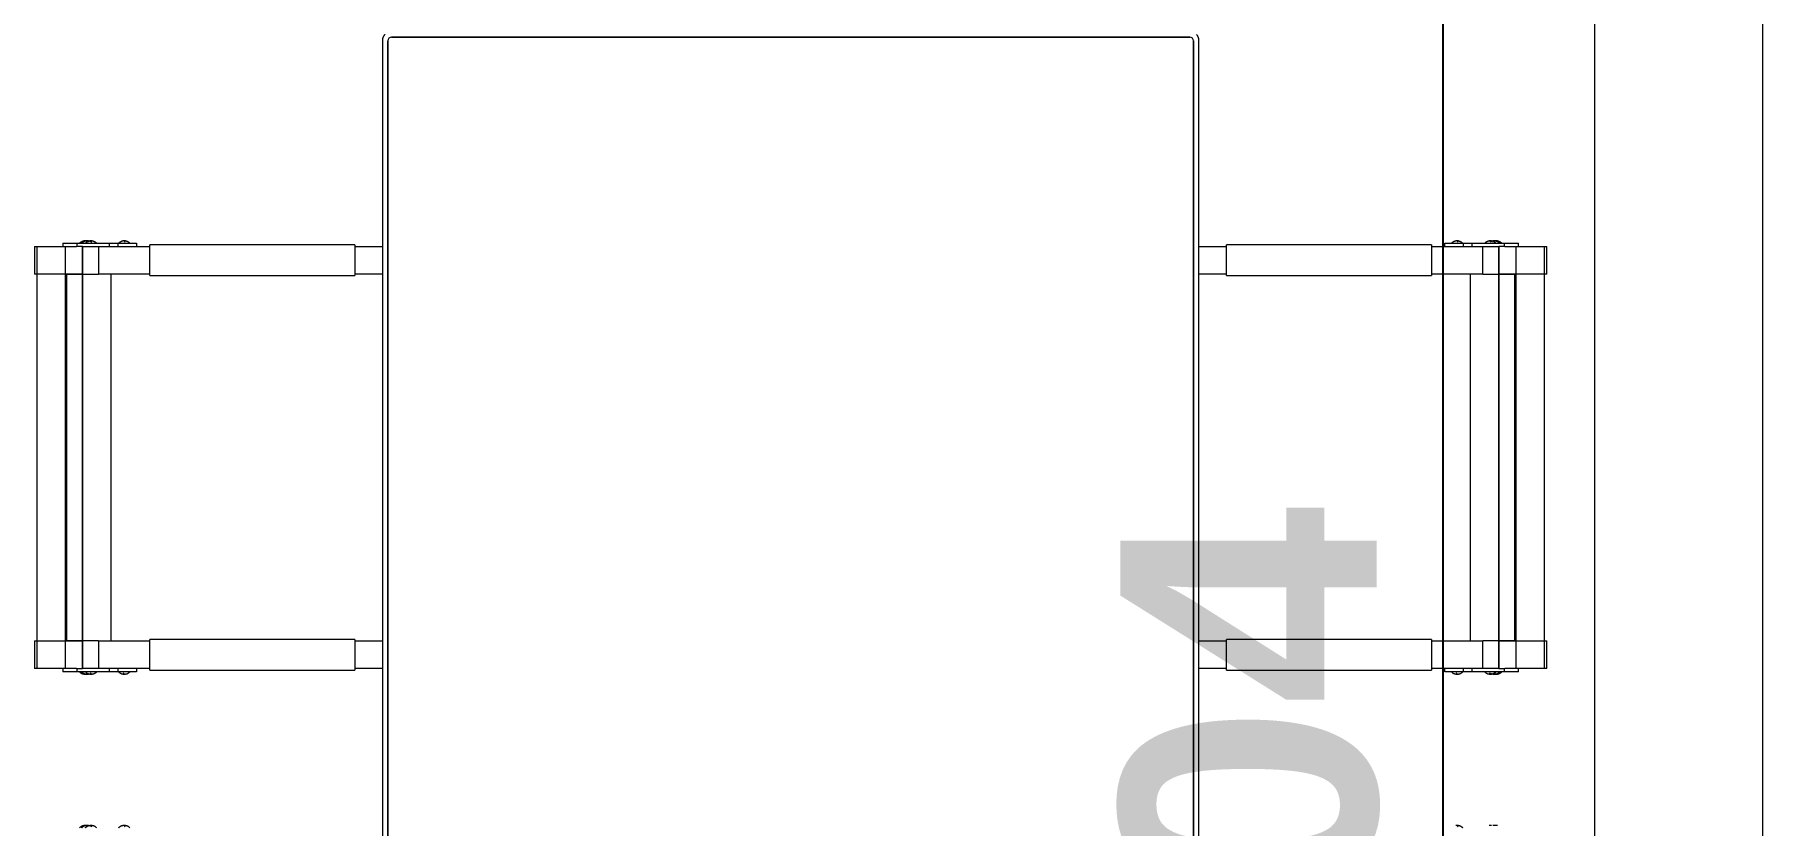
# Model space of a CAD drawing. Header units: inches. Extents: x 22 to 382261, y 22 to 371281.
# Drawn here: x 103510 to 105875, y 210878 to 211960 of the extents above; entities that cross this region are included whole.
import ezdxf

# ---------------------------------------------------------------- set-up
doc = ezdxf.new("R2010")
doc.units = ezdxf.units.IN
doc.header["$MEASUREMENT"] = 0
for name, color, linetype, lineweight in [('A-ANNO-DIMS', 211, 'Continuous', 9), ('I-FURN', 30, 'Continuous', 9), ('I-WALL', 2, 'Continuous', 9)]:
    doc.layers.add(name, color=color, linetype=linetype, lineweight=lineweight)
doc.styles.add('Arial_B', font='arialbd.ttf', dxfattribs={"height": 350.793651})
doc.dimstyles.new('2', dxfattribs={"dimscale": 304.8, "dimtxt": 346.888196, "dimasz": 0.221354, "dimexe": 1.338583, "dimexo": 0.0625, "dimgap": 0.278871, "dimtad": 1, "dimdec": 0, "dimzin": 0, "dimdsep": 46, "dimtxsty": 'Arial_B', "dimblk1": 'OBLIQUE', "dimblk2": 'OBLIQUE', "dimsah": 1, "dimcen": 0.09, "dimdle": 0.557743, "dimazin": 0, "dimtfac": 1, "dimtdec": 4, "dimtix": 1, "dimtmove": 0, "dimatfit": 3, "dimfxl": 0.557743, "dimfxlon": 1, "dimtvp": 1, "dimtolj": 1, "dimtzin": 0, "dimarcsym": 2})

# ---------------------------------------------------------------- blocks, each defined once
blk = doc.blocks.new('DFXFCFB - Dining_Table_9162-V62-01-GROUND FLOOR DIM- PART A')
at = {"layer": 'I-FURN'}
for p, q in [((-696.6, 1031.8), (-696.6, 1034.8)), ((-658.5, 1034.8), (-696.6, 1034.8)), ((-696.6, 977.3), (-696.6, 1031.8)), ((-658.5, 1031.8), (-696.6, 1031.8)), ((-696.6, 993), (-696.6, 1031.8)), ((-118.8, 1031.8), (-696.6, 1031.8)), ((-658.5, 1034.8), (-658.5, 1031.8)), ((-658.5, 1031.8), (-658.5, 977.3)), ((-156.9, 1031.8), (-156.9, 1034.8)), ((-118.8, 1034.8), (-156.9, 1034.8)), ((-156.9, 977.3), (-156.9, 1031.8)), ((-118.8, 1031.8), (-156.9, 1031.8)), ((-118.8, 1034.8), (-118.8, 1031.8)), ((-118.8, 1031.8), (-118.8, 977.3)), ((-118.8, 1031.8), (-118.8, 993)), ((-700.9, 977), (-700.9, 996.3)), ((-696.6, 996.3), (-700.9, 996.3)), ((-114.4, 996.3), (-118.8, 996.3)), ((-114.4, 996.3), (-114.4, 977)), ((-700.9, 932.4), (-700.9, 977)), ((-696.6, 977), (-700.9, 977)), ((-118.8, 993), (-696.6, 993)), ((-696.6, 977.3), (-696.6, 969.3)), ((-156.9, 993.1), (-658.5, 993.1)), ((-658.5, 977.3), (-658.5, 990.7)), ((-658.5, 990.7), (-156.9, 990.7)), ((-658.5, 969.3), (-658.5, 977.3)), ((-658.5, 977.3), (-658.5, 969.3)), ((-156.9, 990.7), (-156.9, 977.3)), ((-156.9, 977.3), (-156.9, 969.3)), ((-156.9, 969.3), (-156.9, 977.3)), ((-118.8, 969.3), (-118.8, 977.3)), ((-114.4, 977), (-118.8, 977)), ((-114.4, 977), (-114.4, 932.4)), ((-702.8, 966.3), (-704.2, 967.4)), ((-704.2, 967.4), (-704.2, 965.6)), ((-704.2, 965.6), (-704.2, 963.9)), ((-702.6, 963.2), (-704.2, 964.4)), ((-704.2, 964.4), (-704.2, 962.7)), ((-704.2, 962.7), (-704.2, 960.9)), ((-702.4, 957.9), (-704.2, 959.3)), ((-704.2, 959.3), (-704.2, 957.6)), ((-704.2, 957.6), (-704.2, 955.8)), ((-696.6, 969.3), (-658.5, 969.3)), ((-696.6, 947.4), (-696.6, 969.3)), ((-658.5, 969.3), (-696.6, 969.3)), ((-696.6, 877), (-696.6, 947.4)), ((-658.5, 947.4), (-696.6, 947.4)), ((-658.5, 969.3), (-156.9, 969.3)), ((-658.5, 947.3), (-658.5, 969.3)), ((-156.9, 969.3), (-658.5, 969.3)), ((-658.5, 947.4), (-658.5, 877)), ((-156.9, 969.3), (-118.8, 969.3)), ((-118.8, 969.3), (-156.9, 969.3)), ((-156.9, 969.3), (-156.9, 947.3)), ((-156.9, 877), (-156.9, 947.4)), ((-118.8, 947.4), (-156.9, 947.4)), ((-118.8, 969.3), (-118.8, 947.4)), ((-118.8, 947.4), (-118.8, 877)), ((-112.9, 957.2), (-111.1, 955.8)), ((-112.4, 961.9), (-111.1, 960.9)), ((-111.1, 965.6), (-111.1, 967.4)), ((-111.1, 963.9), (-111.1, 965.6)), ((-111.1, 962.7), (-111.1, 964.4)), ((-111.1, 960.9), (-111.1, 962.7)), ((-111.1, 957.6), (-111.1, 959.3)), ((-111.1, 955.8), (-111.1, 957.6)), ((95.8, 967.4), (95.8, 965.6)), ((95.8, 965.6), (95.8, 963.9)), ((95.8, 964.4), (95.8, 962.7)), ((95.8, 962.7), (95.8, 960.9)), ((95.8, 959.3), (95.8, 957.6)), ((95.8, 957.6), (95.8, 955.8)), ((-700.9, 932.4), (-696.6, 932.4)), ((-700.9, 920.9), (-700.9, 931.8)), ((-156.9, 930.6), (-658.5, 930.6)), ((-118.8, 932.4), (-114.4, 932.4)), ((-114.4, 931.8), (-114.4, 920.9)), ((-702.4, 912.5), (-704.2, 913.8)), ((-704.2, 913.8), (-704.2, 912.1)), ((-704.2, 912.1), (-704.2, 910.3)), ((-700.9, 895.5), (-700.9, 920.9)), ((-696.6, 920.9), (-700.9, 920.9)), ((-114.4, 920.9), (-118.8, 920.9)), ((-114.4, 920.9), (-114.4, 895.5)), ((-112.9, 911.7), (-111.1, 910.3)), ((-111.1, 912.1), (-111.1, 913.8)), ((-111.1, 910.3), (-111.1, 912.1)), ((97.6, 912.5), (95.8, 913.8)), ((95.8, 913.8), (95.8, 912.1)), ((95.8, 912.1), (95.8, 910.3)), ((-696.6, 895.5), (-700.9, 895.5)), ((-698.7, 877), (-656.8, 877)), ((-698.7, 877), (-698.7, 596.3)), ((-656.8, 596.3), (-656.8, 877)), ((-158.5, 877), (-116.6, 877)), ((-158.5, 877), (-158.5, 596.3)), ((-114.4, 895.5), (-118.8, 895.5)), ((-116.6, 596.3), (-116.6, 877)), ((-656.8, 596.3), (-698.7, 596.3)), ((-696.6, 558.4), (-696.6, 596.3)), ((-658.5, 596.3), (-658.5, 558.4)), ((-116.6, 596.3), (-158.5, 596.3)), ((-156.9, 558.5), (-156.9, 596.3)), ((-118.8, 596.3), (-118.8, 558.5)), ((-983.1, 546.3), (-983.1, -546.3)), ((-983.1, -546.3), (-983.1, 546.3)), ((978.1, 558.8), (-978.1, 558.8)), ((978.1, 551.3), (-978.1, 551.3)), ((-978.1, 551.3), (978.1, 551.3)), ((-978.1, -551.3), (978.1, -551.3)), ((978.1, -551.3), (-978.1, -551.3)), ((-978.1, -558.8), (978.1, -558.8)), ((-696.6, -596.3), (-696.6, -558.5)), ((-658.5, -558.5), (-658.5, -596.3)), ((-156.9, -596.3), (-156.9, -558.5)), ((-118.8, -558.5), (-118.8, -596.3)), ((-698.7, -596.3), (-656.8, -596.3)), ((-698.7, -596.3), (-698.7, -877)), ((-656.8, -877), (-656.8, -596.3)), ((-158.5, -596.3), (-116.6, -596.3)), ((-158.5, -596.3), (-158.5, -877)), ((-116.6, -877), (-116.6, -596.3)), ((-700.9, -920.9), (-700.9, -895.5)), ((-700.9, -895.5), (-696.6, -895.5)), ((-656.8, -877), (-698.7, -877)), ((-696.6, -947.4), (-696.6, -877)), ((-658.5, -877), (-658.5, -947.4)), ((-116.6, -877), (-158.5, -877)), ((-156.9, -947.4), (-156.9, -877)), ((-118.8, -877), (-118.8, -947.4)), ((-118.8, -895.5), (-114.4, -895.5)), ((-114.4, -895.5), (-114.4, -920.9)), ((-702.4, -911.7), (-704.2, -910.3)), ((-704.2, -910.3), (-704.2, -912.1)), ((-704.2, -912.1), (-704.2, -913.8)), ((-700.9, -931.8), (-700.9, -920.9)), ((-700.9, -920.9), (-696.6, -920.9)), ((-118.8, -920.9), (-114.4, -920.9)), ((-114.4, -920.9), (-114.4, -931.8)), ((-112.9, -912.5), (-111.1, -913.8)), ((-111.1, -912.1), (-111.1, -910.3)), ((-111.1, -913.8), (-111.1, -912.1)), ((97.6, -911.7), (95.8, -910.3)), ((95.8, -910.3), (95.8, -912.1)), ((95.8, -912.1), (95.8, -913.8)), ((-700.9, -977), (-700.9, -932.4)), ((-696.6, -932.4), (-700.9, -932.4)), ((-658.5, -930.6), (-156.9, -930.6)), ((-114.4, -932.4), (-118.8, -932.4)), ((-114.4, -932.4), (-114.4, -977)), ((-702.4, -957.2), (-704.2, -955.8)), ((-704.2, -955.8), (-704.2, -957.6)), ((-704.2, -957.6), (-704.2, -959.3)), ((-703, -961.9), (-704.2, -960.9)), ((-704.2, -960.9), (-704.2, -962.7)), ((-704.2, -962.7), (-704.2, -964.4)), ((-704.2, -963.9), (-704.2, -965.6)), ((-704.2, -965.6), (-704.2, -967.4)), ((-696.6, -969.3), (-696.6, -947.4)), ((-696.6, -947.4), (-658.5, -947.4)), ((-658.5, -969.3), (-696.6, -969.3)), ((-696.6, -969.3), (-696.6, -977.3)), ((-696.6, -969.3), (-658.5, -969.3)), ((-658.5, -969.3), (-658.5, -947.3)), ((-658.5, -977.3), (-658.5, -969.3)), ((-156.9, -969.3), (-658.5, -969.3)), ((-658.5, -969.3), (-658.5, -977.3)), ((-658.5, -969.3), (-156.9, -969.3)), ((-156.9, -947.3), (-156.9, -969.3)), ((-156.9, -947.4), (-118.8, -947.4)), ((-118.8, -969.3), (-156.9, -969.3)), ((-156.9, -969.3), (-156.9, -977.3)), ((-156.9, -969.3), (-118.8, -969.3)), ((-156.9, -977.3), (-156.9, -969.3)), ((-118.8, -947.4), (-118.8, -969.3)), ((-118.8, -977.3), (-118.8, -969.3)), ((-112.9, -957.9), (-111.1, -959.3)), ((-112.7, -963.2), (-111.1, -964.4)), ((-112.6, -966.3), (-111.1, -967.4)), ((-111.1, -957.6), (-111.1, -955.8)), ((-111.1, -959.3), (-111.1, -957.6)), ((-111.1, -962.7), (-111.1, -960.9)), ((-111.1, -964.4), (-111.1, -962.7)), ((-111.1, -965.6), (-111.1, -963.9)), ((-111.1, -967.4), (-111.1, -965.6)), ((97.6, -957.2), (95.8, -955.8)), ((95.8, -955.8), (95.8, -957.6)), ((95.8, -957.6), (95.8, -959.3)), ((97, -961.9), (95.8, -960.9)), ((95.8, -960.9), (95.8, -962.7)), ((95.8, -962.7), (95.8, -964.4)), ((95.8, -963.9), (95.8, -965.6)), ((95.8, -965.6), (95.8, -967.4)), ((-700.9, -996.3), (-700.9, -977)), ((-700.9, -977), (-696.6, -977)), ((-696.6, -1031.8), (-696.6, -977.3)), ((-696.6, -1031.8), (-696.6, -993)), ((-696.6, -993), (-118.8, -993)), ((-658.5, -977.3), (-658.5, -1031.8)), ((-658.5, -990.7), (-658.5, -977.3)), ((-156.9, -990.7), (-658.5, -990.7)), ((-658.5, -993.1), (-156.9, -993.1)), ((-156.9, -1031.8), (-156.9, -977.3)), ((-156.9, -977.3), (-156.9, -990.7)), ((-118.8, -977), (-114.4, -977)), ((-118.8, -977.3), (-118.8, -1031.8)), ((-118.8, -993), (-118.8, -1031.8)), ((-114.4, -977), (-114.4, -996.3)), ((-700.9, -996.3), (-696.6, -996.3)), ((-118.8, -996.3), (-114.4, -996.3)), ((-696.6, -1034.8), (-696.6, -1031.8)), ((-696.6, -1031.8), (-658.5, -1031.8)), ((-696.6, -1031.8), (-118.8, -1031.8)), ((-696.6, -1034.8), (-658.5, -1034.8)), ((-658.5, -1031.8), (-658.5, -1034.8)), ((-156.9, -1034.8), (-156.9, -1031.8)), ((-156.9, -1031.8), (-118.8, -1031.8)), ((-156.9, -1034.8), (-118.8, -1034.8)), ((-118.8, -1031.8), (-118.8, -1034.8))]:
    blk.add_line(p, q, dxfattribs=at)
at = {"layer": 'I-FURN', "flags": 128}
for points in [[(-704.2, 967.4), (-704.2, 967.7), (-704.1, 968), (-704.1, 968.3), (-704, 968.6), (-703.9, 968.9), (-703.8, 969.3), (-703.7, 969.6), (-703.6, 969.8), (-703.5, 970.1), (-703.3, 970.4), (-703.2, 970.7), (-703, 971), (-702.8, 971.2), (-702.6, 971.5), (-702.4, 971.8), (-702.2, 972), (-702, 972.2), (-701.8, 972.5), (-701.5, 972.7), (-701.3, 972.9), (-701.1, 973.1), (-700.9, 973.2)], [(-704.2, 964.4), (-704.2, 964.8), (-704.1, 965.1), (-704.1, 965.4), (-704, 965.7), (-703.9, 966), (-703.8, 966.3), (-703.7, 966.6), (-703.6, 966.9), (-703.5, 967.2), (-703.3, 967.5), (-703.2, 967.8), (-703, 968.1), (-702.8, 968.3), (-702.6, 968.6), (-702.4, 968.8), (-702.2, 969.1), (-702, 969.3), (-701.8, 969.5), (-701.5, 969.8), (-701.3, 970), (-701.1, 970.2), (-700.9, 970.2)], [(-114.4, 973.2), (-114.1, 973), (-113.9, 972.8), (-113.7, 972.6), (-113.4, 972.3), (-113.2, 972.1), (-113, 971.9), (-112.8, 971.6), (-112.6, 971.4), (-112.4, 971.1), (-112.2, 970.8), (-112.1, 970.6), (-111.9, 970.3), (-111.8, 970), (-111.7, 969.7), (-111.6, 969.4), (-111.4, 969.1), (-111.4, 968.8), (-111.3, 968.5), (-111.2, 968.1), (-111.2, 967.8), (-111.1, 967.5), (-111.1, 967.4)], [(-114.4, 970.2), (-114.1, 970), (-113.9, 969.8), (-113.7, 969.6), (-113.4, 969.4), (-113.2, 969.2), (-113, 968.9), (-112.8, 968.7), (-112.6, 968.4), (-112.4, 968.2), (-112.2, 967.9), (-112.1, 967.6), (-111.9, 967.3), (-111.8, 967), (-111.7, 966.8), (-111.6, 966.5), (-111.4, 966.1), (-111.4, 965.8), (-111.3, 965.5), (-111.2, 965.2), (-111.2, 964.9), (-111.1, 964.6), (-111.1, 964.4)], [(-704.2, 959.3), (-704.2, 959.6), (-704.1, 959.9), (-704.1, 960.3), (-704, 960.6), (-703.9, 960.9), (-703.8, 961.2), (-703.7, 961.5), (-703.6, 961.8), (-703.5, 962.1), (-703.3, 962.4), (-703.2, 962.6), (-703, 962.9), (-702.8, 963.2), (-702.6, 963.4), (-702.4, 963.7), (-702.2, 963.9), (-702, 964.2), (-701.8, 964.4), (-701.5, 964.6), (-701.3, 964.8), (-701.1, 965), (-700.9, 965.1)], [(-703.3, 960.7), (-703.4, 961), (-703.5, 961.2), (-703.7, 961.5), (-703.8, 961.8), (-703.9, 962.1), (-704, 962.5), (-704.1, 962.8), (-704.1, 963.1), (-704.2, 963.4), (-704.2, 963.7), (-704.2, 963.9)], [(-703.1, 957.5), (-703.3, 957.7), (-703.4, 958), (-703.5, 958.3), (-703.7, 958.6), (-703.8, 958.9), (-703.9, 959.2), (-704, 959.5), (-704.1, 959.8), (-704.1, 960.1), (-704.2, 960.5), (-704.2, 960.8), (-704.2, 960.9)], [(-700.9, 950), (-701.2, 950.2), (-701.4, 950.4), (-701.7, 950.6), (-701.9, 950.8), (-702.1, 951.1), (-702.3, 951.3), (-702.5, 951.5), (-702.7, 951.8), (-702.9, 952.1), (-703.1, 952.3), (-703.3, 952.6), (-703.4, 952.9), (-703.5, 953.2), (-703.7, 953.5), (-703.8, 953.8), (-703.9, 954.1), (-704, 954.4), (-704.1, 954.7), (-704.1, 955), (-704.2, 955.3), (-704.2, 955.7), (-704.2, 955.8)], [(-114.4, 965.1), (-114.1, 964.9), (-113.9, 964.7), (-113.7, 964.5), (-113.4, 964.3), (-113.2, 964), (-113, 963.8), (-112.8, 963.6), (-112.6, 963.3), (-112.4, 963), (-112.2, 962.8), (-112.1, 962.5), (-111.9, 962.2), (-111.8, 961.9), (-111.7, 961.6), (-111.6, 961.3), (-111.4, 961), (-111.4, 960.7), (-111.3, 960.4), (-111.2, 960.1), (-111.2, 959.8), (-111.1, 959.5), (-111.1, 959.3)], [(-111.1, 955.8), (-111.1, 955.5), (-111.2, 955.2), (-111.3, 954.8), (-111.3, 954.5), (-111.4, 954.2), (-111.5, 953.9), (-111.6, 953.6), (-111.7, 953.3), (-111.9, 953), (-112, 952.7), (-112.2, 952.5), (-112.3, 952.2), (-112.5, 951.9), (-112.7, 951.7), (-112.9, 951.4), (-113.1, 951.2), (-113.3, 950.9), (-113.6, 950.7), (-113.8, 950.5), (-114, 950.3), (-114.3, 950.1), (-114.4, 950)], [(-112.2, 957.6), (-112.3, 957.3), (-112.5, 957)], [(-111.1, 963.9), (-111.1, 963.5), (-111.2, 963.2), (-111.3, 962.9), (-111.3, 962.6), (-111.4, 962.3), (-111.5, 962), (-111.6, 961.7), (-111.7, 961.4), (-111.9, 961.1), (-112, 960.8)], [(-111.1, 960.9), (-111.1, 960.6), (-111.2, 960.3), (-111.3, 960), (-111.3, 959.7), (-111.4, 959.3), (-111.5, 959), (-111.6, 958.7), (-111.7, 958.4), (-111.9, 958.2), (-112, 957.9)], [(-704.2, 913.8), (-704.2, 914.2), (-704.1, 914.5), (-704.1, 914.8), (-704, 915.1), (-703.9, 915.4), (-703.8, 915.7), (-703.7, 916), (-703.6, 916.3), (-703.5, 916.6), (-703.3, 916.9), (-703.2, 917.2), (-703, 917.4), (-702.8, 917.7), (-702.6, 918), (-702.4, 918.2), (-702.2, 918.5), (-702, 918.7), (-701.8, 918.9), (-701.5, 919.1), (-701.3, 919.4), (-701.1, 919.5), (-700.9, 919.6)], [(-700.9, 904.5), (-701.2, 904.7), (-701.4, 904.9), (-701.7, 905.1), (-701.9, 905.3), (-702.1, 905.6), (-702.3, 905.8), (-702.5, 906.1), (-702.7, 906.3), (-702.9, 906.6), (-703.1, 906.9), (-703.3, 907.1), (-703.4, 907.4), (-703.5, 907.7), (-703.7, 908), (-703.8, 908.3), (-703.9, 908.6), (-704, 908.9), (-704.1, 909.2), (-704.1, 909.5), (-704.2, 909.9), (-704.2, 910.2), (-704.2, 910.3)], [(-114.4, 919.6), (-114.1, 919.4), (-113.9, 919.2), (-113.7, 919), (-113.4, 918.8), (-113.2, 918.6), (-113, 918.3), (-112.8, 918.1), (-112.6, 917.8), (-112.4, 917.6), (-112.2, 917.3), (-112.1, 917), (-111.9, 916.7), (-111.8, 916.4), (-111.7, 916.1), (-111.6, 915.8), (-111.4, 915.5), (-111.4, 915.2), (-111.3, 914.9), (-111.2, 914.6), (-111.2, 914.3), (-111.1, 914), (-111.1, 913.8)], [(-111.1, 910.3), (-111.1, 910), (-111.2, 909.7), (-111.3, 909.4), (-111.3, 909.1), (-111.4, 908.7), (-111.5, 908.4), (-111.6, 908.1), (-111.7, 907.8), (-111.9, 907.5), (-112, 907.3), (-112.2, 907), (-112.3, 906.7), (-112.5, 906.4), (-112.7, 906.2), (-112.9, 905.9), (-113.1, 905.7), (-113.3, 905.5), (-113.6, 905.2), (-113.8, 905), (-114, 904.8), (-114.3, 904.6), (-114.4, 904.5)], [(95.8, 913.8), (95.8, 914.2), (95.9, 914.5), (95.9, 914.8), (96, 915.1), (96.1, 915.4), (96.2, 915.7), (96.3, 916), (96.4, 916.3), (96.5, 916.6), (96.7, 916.9), (96.8, 917.2), (97, 917.4), (97.2, 917.7), (97.4, 918), (97.6, 918.2), (97.8, 918.5), (98, 918.7), (98.2, 918.9), (98.5, 919.1), (98.7, 919.4), (98.9, 919.5), (99.1, 919.6)], [(-978.1, 558.8), (-978.6, 558.8), (-979.1, 558.8), (-979.6, 558.7), (-980.1, 558.6), (-980.6, 558.6), (-981.1, 558.4), (-981.6, 558.3), (-982, 558.2), (-982.5, 558), (-983, 557.8), (-983.4, 557.6), (-983.9, 557.4), (-984.3, 557.1), (-984.7, 556.9), (-985.2, 556.6), (-985.6, 556.3), (-986, 556), (-986.3, 555.7), (-986.7, 555.4)], [(-986.8, -555.3), (-986.4, -555.6), (-986.1, -555.9), (-985.7, -556.2), (-985.3, -556.5), (-984.9, -556.8), (-984.4, -557.1), (-984, -557.3), (-983.5, -557.6), (-983.1, -557.8), (-982.6, -558), (-982.2, -558.1), (-981.7, -558.3), (-981.2, -558.4), (-980.7, -558.5), (-980.2, -558.6), (-979.7, -558.7), (-979.2, -558.7), (-978.7, -558.8), (-978.2, -558.8), (-978.1, -558.8)], [(-704.2, -910.3), (-704.2, -910), (-704.1, -909.7), (-704.1, -909.4), (-704, -909.1), (-703.9, -908.7), (-703.8, -908.4), (-703.7, -908.1), (-703.6, -907.8), (-703.5, -907.5), (-703.3, -907.3), (-703.2, -907), (-703, -906.7), (-702.8, -906.4), (-702.6, -906.2), (-702.4, -905.9), (-702.2, -905.7), (-702, -905.5), (-701.8, -905.2), (-701.5, -905), (-701.3, -904.8), (-701.1, -904.6), (-700.9, -904.5)], [(-700.9, -919.6), (-701.2, -919.4), (-701.4, -919.2), (-701.7, -919), (-701.9, -918.8), (-702.1, -918.6), (-702.3, -918.3), (-702.5, -918.1), (-702.7, -917.8), (-702.9, -917.6), (-703.1, -917.3), (-703.3, -917), (-703.4, -916.7), (-703.5, -916.4), (-703.7, -916.1), (-703.8, -915.8), (-703.9, -915.5), (-704, -915.2), (-704.1, -914.9), (-704.1, -914.6), (-704.2, -914.3), (-704.2, -914), (-704.2, -913.8)], [(-114.4, -904.5), (-114.1, -904.7), (-113.9, -904.9), (-113.7, -905.1), (-113.4, -905.3), (-113.2, -905.6), (-113, -905.8), (-112.8, -906.1), (-112.6, -906.3), (-112.4, -906.6), (-112.2, -906.9), (-112.1, -907.1), (-111.9, -907.4), (-111.8, -907.7), (-111.7, -908), (-111.6, -908.3), (-111.4, -908.6), (-111.4, -908.9), (-111.3, -909.2), (-111.2, -909.5), (-111.2, -909.9), (-111.1, -910.2), (-111.1, -910.3)], [(-111.1, -913.8), (-111.1, -914.2), (-111.2, -914.5), (-111.3, -914.8), (-111.3, -915.1), (-111.4, -915.4), (-111.5, -915.7), (-111.6, -916), (-111.7, -916.3), (-111.9, -916.6), (-112, -916.9), (-112.2, -917.2), (-112.3, -917.4), (-112.5, -917.7), (-112.7, -918), (-112.9, -918.2), (-113.1, -918.5), (-113.3, -918.7), (-113.6, -918.9), (-113.8, -919.1), (-114, -919.4), (-114.3, -919.5), (-114.4, -919.6)], [(95.8, -910.3), (95.8, -910), (95.9, -909.7), (95.9, -909.4), (96, -909.1), (96.1, -908.7), (96.2, -908.4), (96.3, -908.1), (96.4, -907.8), (96.5, -907.5), (96.7, -907.3), (96.8, -907), (97, -906.7), (97.2, -906.4), (97.4, -906.2), (97.6, -905.9), (97.8, -905.7), (98, -905.5), (98.2, -905.2), (98.5, -905), (98.7, -904.8), (98.9, -904.6), (99.1, -904.5)], [(99.1, -919.6), (98.8, -919.4), (98.6, -919.2), (98.3, -919), (98.1, -918.8), (97.9, -918.6), (97.7, -918.3), (97.5, -918.1), (97.3, -917.8), (97.1, -917.6), (96.9, -917.3), (96.7, -917), (96.6, -916.7), (96.5, -916.4), (96.3, -916.1), (96.2, -915.8), (96.1, -915.5), (96, -915.2), (95.9, -914.9), (95.9, -914.6), (95.8, -914.3), (95.8, -914), (95.8, -913.8)], [(-704.2, -955.8), (-704.2, -955.5), (-704.1, -955.2), (-704.1, -954.8), (-704, -954.5), (-703.9, -954.2), (-703.8, -953.9), (-703.7, -953.6), (-703.6, -953.3), (-703.5, -953), (-703.3, -952.7), (-703.2, -952.5), (-703, -952.2), (-702.8, -951.9), (-702.6, -951.7), (-702.4, -951.4), (-702.2, -951.2), (-702, -950.9), (-701.8, -950.7), (-701.5, -950.5), (-701.3, -950.3), (-701.1, -950.1), (-700.9, -950)], [(-704.2, -960.9), (-704.2, -960.6), (-704.1, -960.3), (-704.1, -960), (-704, -959.7), (-703.9, -959.3), (-703.8, -959), (-703.7, -958.7), (-703.6, -958.4), (-703.5, -958.2), (-703.3, -957.9)], [(-700.9, -965.1), (-701.2, -964.9), (-701.4, -964.7), (-701.7, -964.5), (-701.9, -964.3), (-702.1, -964), (-702.3, -963.8), (-702.5, -963.6), (-702.7, -963.3), (-702.9, -963), (-703.1, -962.8), (-703.3, -962.5), (-703.4, -962.2), (-703.5, -961.9), (-703.7, -961.6), (-703.8, -961.3), (-703.9, -961), (-704, -960.7), (-704.1, -960.4), (-704.1, -960.1), (-704.2, -959.8), (-704.2, -959.5), (-704.2, -959.3)], [(-704.2, -963.9), (-704.2, -963.5), (-704.1, -963.2), (-704.1, -962.9), (-704, -962.6), (-703.9, -962.3), (-703.8, -962), (-703.7, -961.7), (-703.6, -961.4), (-703.5, -961.1), (-703.3, -960.8)], [(-700.9, -970.2), (-701.2, -970), (-701.4, -969.8), (-701.7, -969.6), (-701.9, -969.4), (-702.1, -969.2), (-702.3, -968.9), (-702.5, -968.7), (-702.7, -968.4), (-702.9, -968.2), (-703.1, -967.9), (-703.3, -967.6), (-703.4, -967.3), (-703.5, -967), (-703.7, -966.8), (-703.8, -966.5), (-703.9, -966.1), (-704, -965.8), (-704.1, -965.5), (-704.1, -965.2), (-704.2, -964.9), (-704.2, -964.6), (-704.2, -964.4)], [(-700.9, -973.2), (-701.2, -973), (-701.4, -972.8), (-701.7, -972.6), (-701.9, -972.3), (-702.1, -972.1), (-702.3, -971.9), (-702.5, -971.6), (-702.7, -971.4), (-702.9, -971.1), (-703.1, -970.8), (-703.3, -970.6), (-703.4, -970.3), (-703.5, -970), (-703.7, -969.7), (-703.8, -969.4), (-703.9, -969.1), (-704, -968.8), (-704.1, -968.5), (-704.1, -968.1), (-704.2, -967.8), (-704.2, -967.5), (-704.2, -967.4)], [(-703.2, -957.6), (-703, -957.3), (-702.8, -957)], [(-114.4, -950), (-114.1, -950.2), (-113.9, -950.4), (-113.7, -950.6), (-113.4, -950.8), (-113.2, -951.1), (-113, -951.3), (-112.8, -951.5), (-112.6, -951.8), (-112.4, -952.1), (-112.2, -952.3), (-112.1, -952.6), (-111.9, -952.9), (-111.8, -953.2), (-111.7, -953.5), (-111.6, -953.8), (-111.4, -954.1), (-111.4, -954.4), (-111.3, -954.7), (-111.2, -955), (-111.2, -955.3), (-111.1, -955.7), (-111.1, -955.8)], [(-111.1, -959.3), (-111.1, -959.6), (-111.2, -959.9), (-111.3, -960.3), (-111.3, -960.6), (-111.4, -960.9), (-111.5, -961.2), (-111.6, -961.5), (-111.7, -961.8), (-111.9, -962.1), (-112, -962.4), (-112.2, -962.6), (-112.3, -962.9), (-112.5, -963.2), (-112.7, -963.4), (-112.9, -963.7), (-113.1, -963.9), (-113.3, -964.2), (-113.6, -964.4), (-113.8, -964.6), (-114, -964.8), (-114.3, -965), (-114.4, -965.1)], [(-111.1, -964.4), (-111.1, -964.8), (-111.2, -965.1), (-111.3, -965.4), (-111.3, -965.7), (-111.4, -966), (-111.5, -966.3), (-111.6, -966.6), (-111.7, -966.9), (-111.9, -967.2), (-112, -967.5), (-112.2, -967.8), (-112.3, -968.1), (-112.5, -968.3), (-112.7, -968.6), (-112.9, -968.8), (-113.1, -969.1), (-113.3, -969.3), (-113.6, -969.5), (-113.8, -969.8), (-114, -970), (-114.3, -970.2), (-114.4, -970.2)], [(-111.1, -967.4), (-111.1, -967.7), (-111.2, -968), (-111.3, -968.3), (-111.3, -968.6), (-111.4, -968.9), (-111.5, -969.3), (-111.6, -969.6), (-111.7, -969.8), (-111.9, -970.1), (-112, -970.4), (-112.2, -970.7), (-112.3, -971), (-112.5, -971.2), (-112.7, -971.5), (-112.9, -971.8), (-113.1, -972), (-113.3, -972.2), (-113.6, -972.5), (-113.8, -972.7), (-114, -972.9), (-114.3, -973.1), (-114.4, -973.2)], [(-112.2, -957.5), (-112.1, -957.7), (-111.9, -958), (-111.8, -958.3), (-111.7, -958.6), (-111.6, -958.9), (-111.4, -959.2), (-111.4, -959.5), (-111.3, -959.8), (-111.2, -960.1), (-111.2, -960.5), (-111.1, -960.8), (-111.1, -960.9)], [(-112.1, -960.7), (-111.9, -961), (-111.8, -961.2), (-111.7, -961.5), (-111.6, -961.8), (-111.4, -962.1), (-111.4, -962.5), (-111.3, -962.8), (-111.2, -963.1), (-111.2, -963.4), (-111.1, -963.7), (-111.1, -963.9)], [(95.8, -955.8), (95.8, -955.5), (95.9, -955.2), (95.9, -954.8), (96, -954.5), (96.1, -954.2), (96.2, -953.9), (96.3, -953.6), (96.4, -953.3), (96.5, -953), (96.7, -952.7), (96.8, -952.5), (97, -952.2), (97.2, -951.9), (97.4, -951.7), (97.6, -951.4), (97.8, -951.2), (98, -950.9), (98.2, -950.7), (98.5, -950.5), (98.7, -950.3), (98.9, -950.1), (99.1, -950)], [(95.8, -960.9), (95.8, -960.6), (95.9, -960.3), (95.9, -960), (96, -959.7), (96.1, -959.3), (96.2, -959), (96.3, -958.7), (96.4, -958.4), (96.5, -958.2), (96.7, -957.9)], [(99.1, -965.1), (98.8, -964.9), (98.6, -964.7), (98.3, -964.5), (98.1, -964.3), (97.9, -964), (97.7, -963.8), (97.5, -963.6), (97.3, -963.3), (97.1, -963), (96.9, -962.8), (96.7, -962.5), (96.6, -962.2), (96.5, -961.9), (96.3, -961.6), (96.2, -961.3), (96.1, -961), (96, -960.7), (95.9, -960.4), (95.9, -960.1), (95.8, -959.8), (95.8, -959.5), (95.8, -959.3)], [(95.8, -963.9), (95.8, -963.5), (95.9, -963.2), (95.9, -962.9), (96, -962.6), (96.1, -962.3), (96.2, -962), (96.3, -961.7), (96.4, -961.4), (96.5, -961.1), (96.7, -960.8)], [(99.1, -970.2), (98.8, -970), (98.6, -969.8), (98.3, -969.6), (98.1, -969.4), (97.9, -969.2), (97.7, -968.9), (97.5, -968.7), (97.3, -968.4), (97.1, -968.2), (96.9, -967.9), (96.7, -967.6), (96.6, -967.3), (96.5, -967), (96.3, -966.8), (96.2, -966.5), (96.1, -966.1), (96, -965.8), (95.9, -965.5), (95.9, -965.2), (95.8, -964.9), (95.8, -964.6), (95.8, -964.4)], [(99.1, -973.2), (98.8, -973), (98.6, -972.8), (98.3, -972.6), (98.1, -972.3), (97.9, -972.1), (97.7, -971.9), (97.5, -971.6), (97.3, -971.4), (97.1, -971.1), (96.9, -970.8), (96.7, -970.6), (96.6, -970.3), (96.5, -970), (96.3, -969.7), (96.2, -969.4), (96.1, -969.1), (96, -968.8), (95.9, -968.5), (95.9, -968.1), (95.8, -967.8), (95.8, -967.5), (95.8, -967.4)]]:
    blk.add_lwpolyline(points, dxfattribs=at)
at = {"layer": 'I-FURN'}
for centre, start, end in [((-978.1, 546.3), 90, 180), ((-978.1, 546.3), 90, 180), ((-978.1, -546.3), 180, 270), ((-978.1, -546.3), 180, 270)]:
    blk.add_arc(centre, 5, start, end, dxfattribs=at)
blk = doc.blocks.new('_Oblique')
at = {"color": 0, "linetype": 'ByBlock', "lineweight": -2}
blk.add_line((-0.5, -0.5), (0.5, 0.5), dxfattribs=at)
blk = doc.blocks.new('*D4430')
at = {"layer": 'A-ANNO-DIMS', "color": 0, "lineweight": -2, "transparency": 16777216}
for p, q in [((105437.8, 206648.5), (105437.8, 214892.4)), ((105518.8, 214722.4), (105029.8, 214722.4)), ((105518.8, 206818.5), (105029.8, 206818.5))]:
    blk.add_line(p, q, dxfattribs=at)
at = {"layer": 'Defpoints', "color": 0, "transparency": 16777216}
for p in [(105437.8, 214722.4), (105537.8, 214722.4), (105537.8, 206818.5)]:
    blk.add_point(p, dxfattribs=at)
at = {"layer": 'A-ANNO-DIMS', "color": 0, "lineweight": -2, "transparency": 16777216, "xscale": 67.46874999999999, "yscale": 67.46874999999999, "zscale": 67.46874999999999}
for p, rotation in [((105437.8, 214722.4), 90), ((105437.8, 206818.5), 270)]:
    blk.add_blockref('_Oblique', p, dxfattribs=dict(at, rotation=rotation))
at = {"layer": 'A-ANNO-DIMS', "color": 0, "transparency": 16777216, "insert": (105173.6, 210770.4), "char_height": 350.79, "width": 746.247, "attachment_point": 5, "rotation": 90, "style": 'Arial_B'}
blk.add_mtext('\\A1;7904', dxfattribs=at)

msp = doc.modelspace()

# ---------------------------------------------------------------- linework, layer by layer
at = {"layer": 'I-WALL'}
for p, q in [((105644.7, 214722.4), (105644.7, 207802.4)), ((105874.7, 214722.4), (105874.7, 207802.4))]:
    msp.add_line(p, q, dxfattribs=at)

# ---------------------------------------------------------------- block references
at = {"layer": 'I-FURN', "rotation": 269.9999999999997}
msp.add_blockref('DFXFCFB - Dining_Table_9162-V62-01-GROUND FLOOR DIM- PART A', (104544.7, 210973.8), dxfattribs=at)

# ---------------------------------------------------------------- dimensions: what is measured, and where the dimension line sits
at = {"layer": 'A-ANNO-DIMS'}
dim = msp.add_linear_dim(base=(105437.8, 214722.4), p1=(105537.8, 206818.5), p2=(105537.8, 214722.4), angle=90, dimstyle='2', override={"dimpost": '<>', "dimfxl": 7903.827551}, dxfattribs=at)
dim.commit()
dim.dimension.update_dxf_attribs({"geometry": '*D4430', "text_midpoint": (105173.6, 210770.4)})

doc.saveas('drawing.dxf')
